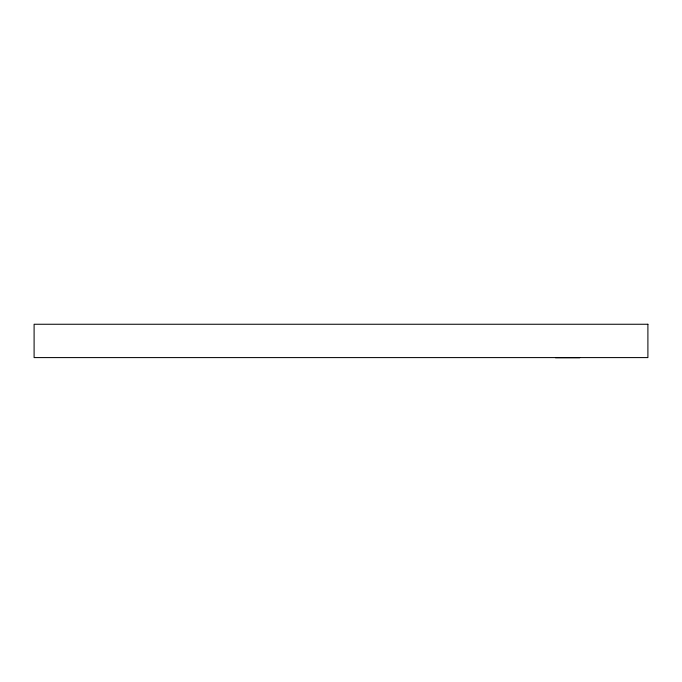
<?xml version="1.0" encoding="UTF-8"?>
<svg xmlns="http://www.w3.org/2000/svg" width="682" height="682" viewBox="0 0 682 682"><rect width="100%" height="100%" fill="white"/><g stroke="black" fill="none" stroke-linecap="round" stroke-linejoin="round"><path stroke-width="1.02" d="M555.438 357.743L579.768 357.743M647.9 324.257L34.1 324.257L34.1 357.59L647.9 357.59L647.9 324.257"/></g></svg>
